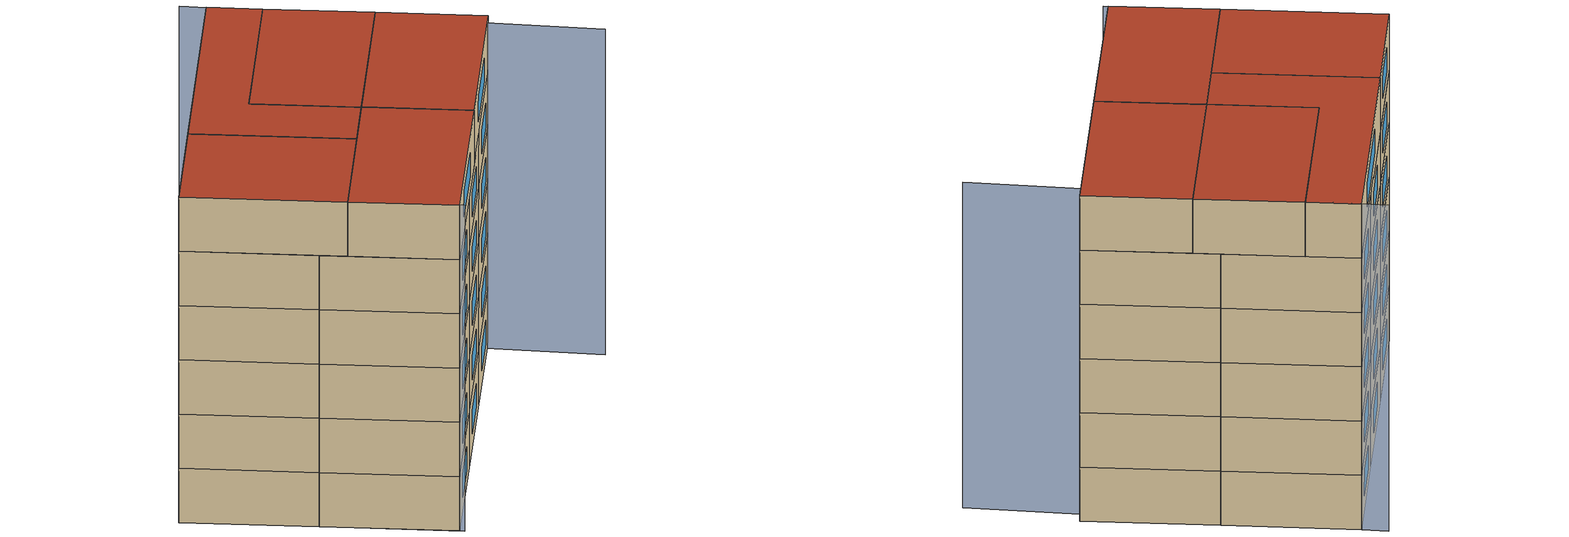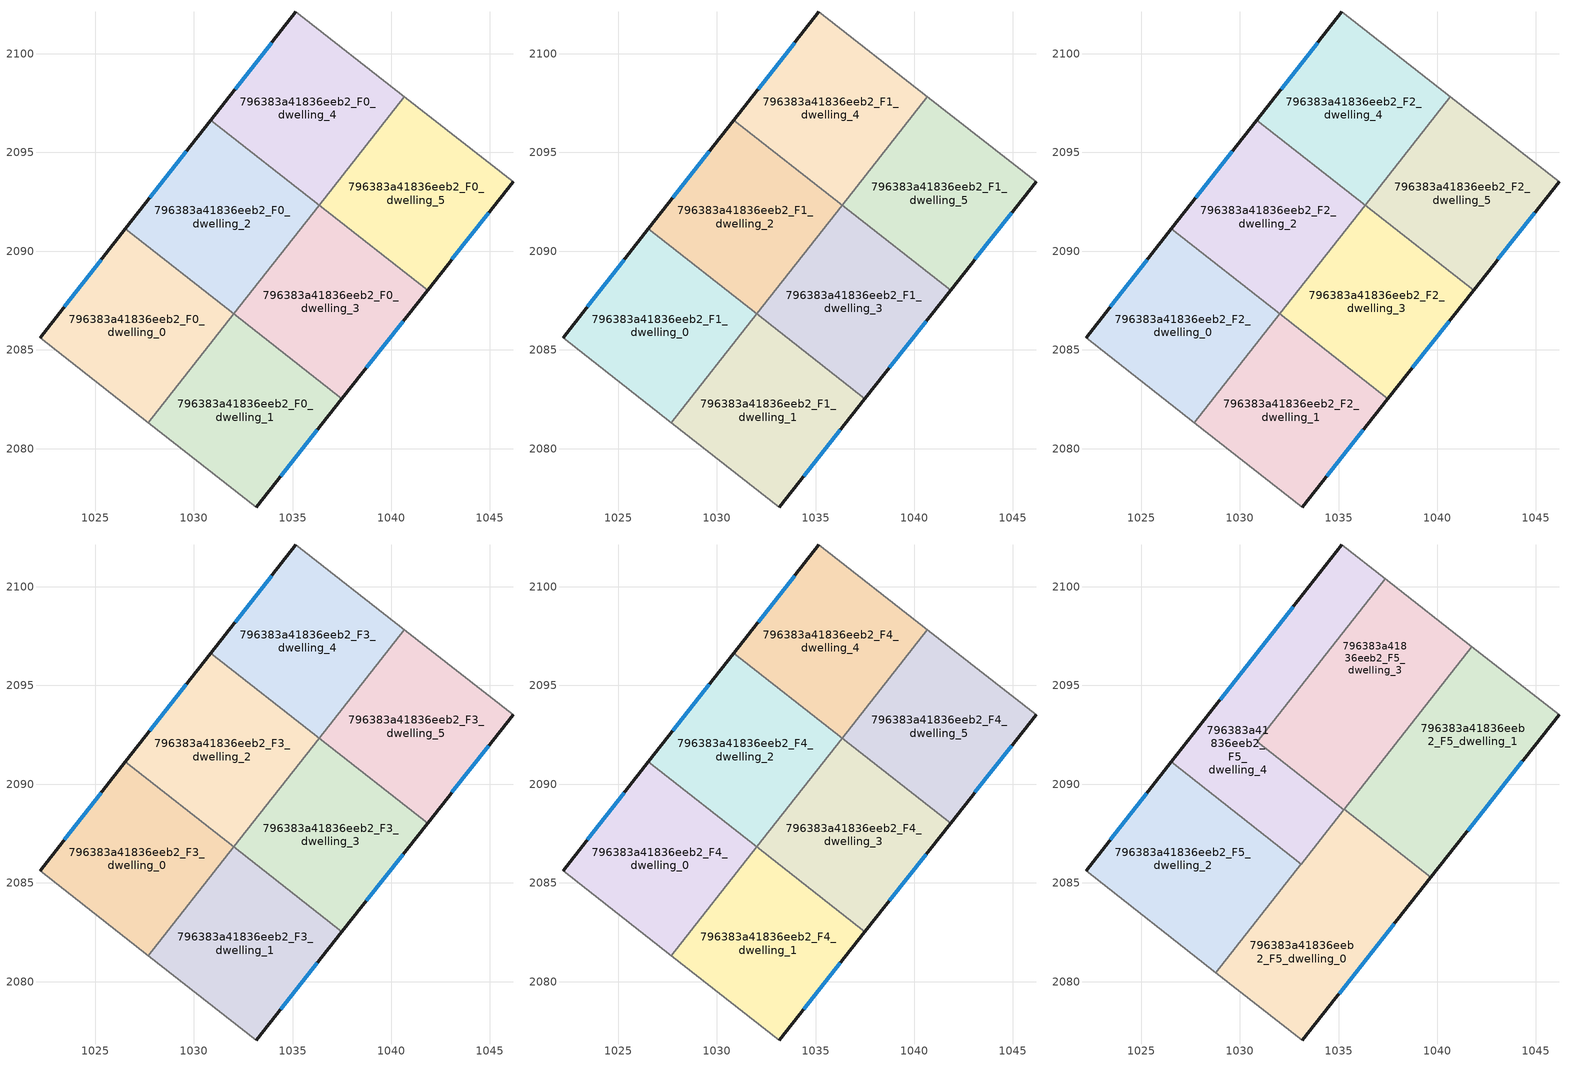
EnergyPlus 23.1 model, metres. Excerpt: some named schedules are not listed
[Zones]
796383a41836eeb2_F0_dwelling_0
 floor ground (EU_floor_Construction): 1032.02,2086.83 1027.69,2081.32 1022.21,2085.62 1026.54,2091.13 z0
 wall outside (EU_wall_Construction): 1026.54,2091.13 1022.21,2085.62 z0:3
 wall adiabatic (EU_wall_Construction): 1022.21,2085.62 1027.69,2081.32 z0:3
 wall to 796383a41836eeb2_F0_dwelling_1 (EU_wall_Construction): 1027.69,2081.32 1032.02,2086.83 z0:3
 wall to 796383a41836eeb2_F0_dwelling_2 (EU_wall_Construction): 1032.02,2086.83 1026.54,2091.13 z0:3
 window (EU_Window_Construction): 1025.3,2089.55 1023.45,2087.19 z0.86:2.14
796383a41836eeb2_F0_dwelling_1
 floor ground (EU_floor_Construction): 1037.5,2082.52 1033.16,2077.02 1027.69,2081.32 1032.02,2086.83 z0
 wall outside (EU_wall_Construction): 1033.16,2077.02 1037.5,2082.52 z0:3
 wall adiabatic (EU_wall_Construction): 1027.69,2081.32 1033.16,2077.02 z0:3
 wall to 796383a41836eeb2_F0_dwelling_3 (EU_wall_Construction): 1037.5,2082.52 1032.02,2086.82 z0:3
 window (EU_Window_Construction): 1034.4,2078.59 1036.26,2080.95 z0.86:2.14
796383a41836eeb2_F0_dwelling_2
 floor ground (EU_floor_Construction): 1036.34,2092.33 1032.02,2086.82 1026.54,2091.13 1030.86,2096.64 z0
 wall outside (EU_wall_Construction): 1030.86,2096.64 1026.54,2091.13 z0:3
 wall to 796383a41836eeb2_F0_dwelling_3 (EU_wall_Construction): 1032.02,2086.82 1036.34,2092.33 z0:3
 wall to 796383a41836eeb2_F0_dwelling_4 (EU_wall_Construction): 1036.34,2092.33 1030.86,2096.64 z0:3
 window (EU_Window_Construction): 1029.62,2095.06 1027.77,2092.7 z0.86:2.14
796383a41836eeb2_F0_dwelling_3
 floor ground (EU_floor_Construction): 1041.84,2088.02 1037.5,2082.52 1032.02,2086.82 1036.34,2092.33 z0
 wall outside (EU_wall_Construction): 1037.5,2082.52 1041.84,2088.02 z0:3
 wall to 796383a41836eeb2_F0_dwelling_5 (EU_wall_Construction): 1041.84,2088.02 1036.35,2092.32 z0:3
 window (EU_Window_Construction): 1038.74,2084.09 1040.6,2086.45 z0.86:2.14
796383a41836eeb2_F0_dwelling_4
 floor ground (EU_floor_Construction): 1040.66,2097.82 1036.35,2092.32 1030.86,2096.64 1035.17,2102.13 z0
 wall outside (EU_wall_Construction): 1035.17,2102.13 1030.86,2096.64 z0:3
 wall adiabatic (EU_wall_Construction): 1040.66,2097.82 1035.17,2102.13 z0:3
 wall to 796383a41836eeb2_F0_dwelling_5 (EU_wall_Construction): 1036.35,2092.32 1040.66,2097.82 z0:3
 window (EU_Window_Construction): 1033.94,2100.56 1032.09,2098.21 z0.86:2.14
796383a41836eeb2_F0_dwelling_5
 floor ground (EU_floor_Construction): 1046.17,2093.5 1041.84,2088.02 1036.35,2092.32 1040.66,2097.82 z0
 wall outside (EU_wall_Construction): 1041.84,2088.02 1046.17,2093.5 z0:3
 wall adiabatic (EU_wall_Construction): 1046.17,2093.5 1040.66,2097.82 z0:3
 window (EU_Window_Construction): 1043.07,2089.58 1044.93,2091.94 z0.86:2.14
796383a41836eeb2_F1_dwelling_0
 floor to 796383a41836eeb2_F0_dwelling_0 (EU_floor_Construction): 1032.02,2086.83 1027.69,2081.32 1022.21,2085.62 1026.54,2091.13 z3
 wall outside (EU_wall_Construction): 1026.54,2091.13 1022.21,2085.62 z3:6
 wall adiabatic (EU_wall_Construction): 1022.21,2085.62 1027.69,2081.32 z3:6
 wall to 796383a41836eeb2_F1_dwelling_1 (EU_wall_Construction): 1027.69,2081.32 1032.02,2086.83 z3:6
 wall to 796383a41836eeb2_F1_dwelling_2 (EU_wall_Construction): 1032.02,2086.83 1026.54,2091.13 z3:6
 window (EU_Window_Construction): 1025.3,2089.55 1023.45,2087.19 z3.86:5.14
796383a41836eeb2_F1_dwelling_1
 floor to 796383a41836eeb2_F0_dwelling_1 (EU_floor_Construction): 1037.5,2082.52 1033.16,2077.02 1027.69,2081.32 1032.02,2086.83 z3
 wall outside (EU_wall_Construction): 1033.16,2077.02 1037.5,2082.52 z3:6
 wall adiabatic (EU_wall_Construction): 1027.69,2081.32 1033.16,2077.02 z3:6
 wall to 796383a41836eeb2_F1_dwelling_3 (EU_wall_Construction): 1037.5,2082.52 1032.02,2086.82 z3:6
 window (EU_Window_Construction): 1034.4,2078.59 1036.26,2080.95 z3.86:5.14
796383a41836eeb2_F1_dwelling_2
 floor to 796383a41836eeb2_F0_dwelling_2 (EU_floor_Construction): 1036.34,2092.33 1032.02,2086.82 1026.54,2091.13 1030.86,2096.64 z3
 wall outside (EU_wall_Construction): 1030.86,2096.64 1026.54,2091.13 z3:6
 wall to 796383a41836eeb2_F1_dwelling_3 (EU_wall_Construction): 1032.02,2086.82 1036.34,2092.33 z3:6
 wall to 796383a41836eeb2_F1_dwelling_4 (EU_wall_Construction): 1036.34,2092.33 1030.86,2096.64 z3:6
 window (EU_Window_Construction): 1029.62,2095.06 1027.77,2092.7 z3.86:5.14
796383a41836eeb2_F1_dwelling_3
 floor to 796383a41836eeb2_F0_dwelling_3 (EU_floor_Construction): 1041.84,2088.02 1037.5,2082.52 1032.02,2086.82 1036.34,2092.33 z3
 wall outside (EU_wall_Construction): 1037.5,2082.52 1041.84,2088.02 z3:6
 wall to 796383a41836eeb2_F1_dwelling_5 (EU_wall_Construction): 1041.84,2088.02 1036.35,2092.32 z3:6
 window (EU_Window_Construction): 1038.74,2084.09 1040.6,2086.45 z3.86:5.14
796383a41836eeb2_F1_dwelling_4
 floor to 796383a41836eeb2_F0_dwelling_4 (EU_floor_Construction): 1040.66,2097.82 1036.35,2092.32 1030.86,2096.64 1035.17,2102.13 z3
 wall outside (EU_wall_Construction): 1035.17,2102.13 1030.86,2096.64 z3:6
 wall adiabatic (EU_wall_Construction): 1040.66,2097.82 1035.17,2102.13 z3:6
 wall to 796383a41836eeb2_F1_dwelling_5 (EU_wall_Construction): 1036.35,2092.32 1040.66,2097.82 z3:6
 window (EU_Window_Construction): 1033.94,2100.56 1032.09,2098.21 z3.86:5.14
796383a41836eeb2_F1_dwelling_5
 floor to 796383a41836eeb2_F0_dwelling_5 (EU_floor_Construction): 1046.17,2093.5 1041.84,2088.02 1036.35,2092.32 1040.66,2097.82 z3
 wall outside (EU_wall_Construction): 1041.84,2088.02 1046.17,2093.5 z3:6
 wall adiabatic (EU_wall_Construction): 1046.17,2093.5 1040.66,2097.82 z3:6
 window (EU_Window_Construction): 1043.07,2089.58 1044.93,2091.94 z3.86:5.14
796383a41836eeb2_F2_dwelling_0
 floor to 796383a41836eeb2_F1_dwelling_0 (EU_floor_Construction): 1032.02,2086.83 1027.69,2081.32 1022.21,2085.62 1026.54,2091.13 z6
 wall outside (EU_wall_Construction): 1026.54,2091.13 1022.21,2085.62 z6:9
 wall adiabatic (EU_wall_Construction): 1022.21,2085.62 1027.69,2081.32 z6:9
 wall to 796383a41836eeb2_F2_dwelling_1 (EU_wall_Construction): 1027.69,2081.32 1032.02,2086.83 z6:9
 wall to 796383a41836eeb2_F2_dwelling_2 (EU_wall_Construction): 1032.02,2086.83 1026.54,2091.13 z6:9
 window (EU_Window_Construction): 1025.3,2089.55 1023.45,2087.19 z6.86:8.14
796383a41836eeb2_F2_dwelling_1
 floor to 796383a41836eeb2_F1_dwelling_1 (EU_floor_Construction): 1037.5,2082.52 1033.16,2077.02 1027.69,2081.32 1032.02,2086.83 z6
 wall outside (EU_wall_Construction): 1033.16,2077.02 1037.5,2082.52 z6:9
 wall adiabatic (EU_wall_Construction): 1027.69,2081.32 1033.16,2077.02 z6:9
 wall to 796383a41836eeb2_F2_dwelling_3 (EU_wall_Construction): 1037.5,2082.52 1032.02,2086.82 z6:9
 window (EU_Window_Construction): 1034.4,2078.59 1036.26,2080.95 z6.86:8.14
796383a41836eeb2_F2_dwelling_2
 floor to 796383a41836eeb2_F1_dwelling_2 (EU_floor_Construction): 1036.34,2092.33 1032.02,2086.82 1026.54,2091.13 1030.86,2096.64 z6
 wall outside (EU_wall_Construction): 1030.86,2096.64 1026.54,2091.13 z6:9
 wall to 796383a41836eeb2_F2_dwelling_3 (EU_wall_Construction): 1032.02,2086.82 1036.34,2092.33 z6:9
 wall to 796383a41836eeb2_F2_dwelling_4 (EU_wall_Construction): 1036.34,2092.33 1030.86,2096.64 z6:9
 window (EU_Window_Construction): 1029.62,2095.06 1027.77,2092.7 z6.86:8.14
796383a41836eeb2_F2_dwelling_3
 floor to 796383a41836eeb2_F1_dwelling_3 (EU_floor_Construction): 1041.84,2088.02 1037.5,2082.52 1032.02,2086.82 1036.34,2092.33 z6
 wall outside (EU_wall_Construction): 1037.5,2082.52 1041.84,2088.02 z6:9
 wall to 796383a41836eeb2_F2_dwelling_5 (EU_wall_Construction): 1041.84,2088.02 1036.35,2092.32 z6:9
 window (EU_Window_Construction): 1038.74,2084.09 1040.6,2086.45 z6.86:8.14
796383a41836eeb2_F2_dwelling_4
 floor to 796383a41836eeb2_F1_dwelling_4 (EU_floor_Construction): 1040.66,2097.82 1036.35,2092.32 1030.86,2096.64 1035.17,2102.13 z6
 wall outside (EU_wall_Construction): 1035.17,2102.13 1030.86,2096.64 z6:9
 wall adiabatic (EU_wall_Construction): 1040.66,2097.82 1035.17,2102.13 z6:9
 wall to 796383a41836eeb2_F2_dwelling_5 (EU_wall_Construction): 1036.35,2092.32 1040.66,2097.82 z6:9
 window (EU_Window_Construction): 1033.94,2100.56 1032.09,2098.21 z6.86:8.14
796383a41836eeb2_F2_dwelling_5
 floor to 796383a41836eeb2_F1_dwelling_5 (EU_floor_Construction): 1046.17,2093.5 1041.84,2088.02 1036.35,2092.32 1040.66,2097.82 z6
 wall outside (EU_wall_Construction): 1041.84,2088.02 1046.17,2093.5 z6:9
 wall adiabatic (EU_wall_Construction): 1046.17,2093.5 1040.66,2097.82 z6:9
 window (EU_Window_Construction): 1043.07,2089.58 1044.93,2091.94 z6.86:8.14
796383a41836eeb2_F3_dwelling_0
 floor to 796383a41836eeb2_F2_dwelling_0 (EU_floor_Construction): 1032.02,2086.83 1027.69,2081.32 1022.21,2085.62 1026.54,2091.13 z9
 wall outside (EU_wall_Construction): 1026.54,2091.13 1022.21,2085.62 z9:12
 wall adiabatic (EU_wall_Construction): 1022.21,2085.62 1027.69,2081.32 z9:12
 wall to 796383a41836eeb2_F3_dwelling_1 (EU_wall_Construction): 1027.69,2081.32 1032.02,2086.83 z9:12
 wall to 796383a41836eeb2_F3_dwelling_2 (EU_wall_Construction): 1032.02,2086.83 1026.54,2091.13 z9:12
 window (EU_Window_Construction): 1025.3,2089.55 1023.45,2087.19 z9.86:11.14
796383a41836eeb2_F3_dwelling_1
 floor to 796383a41836eeb2_F2_dwelling_1 (EU_floor_Construction): 1037.5,2082.52 1033.16,2077.02 1027.69,2081.32 1032.02,2086.83 z9
 wall outside (EU_wall_Construction): 1033.16,2077.02 1037.5,2082.52 z9:12
 wall adiabatic (EU_wall_Construction): 1027.69,2081.32 1033.16,2077.02 z9:12
 wall to 796383a41836eeb2_F3_dwelling_3 (EU_wall_Construction): 1037.5,2082.52 1032.02,2086.82 z9:12
 window (EU_Window_Construction): 1034.4,2078.59 1036.26,2080.95 z9.86:11.14
796383a41836eeb2_F3_dwelling_2
 floor to 796383a41836eeb2_F2_dwelling_2 (EU_floor_Construction): 1036.34,2092.33 1032.02,2086.82 1026.54,2091.13 1030.86,2096.64 z9
 wall outside (EU_wall_Construction): 1030.86,2096.64 1026.54,2091.13 z9:12
 wall to 796383a41836eeb2_F3_dwelling_3 (EU_wall_Construction): 1032.02,2086.82 1036.34,2092.33 z9:12
 wall to 796383a41836eeb2_F3_dwelling_4 (EU_wall_Construction): 1036.34,2092.33 1030.86,2096.64 z9:12
 window (EU_Window_Construction): 1029.62,2095.06 1027.77,2092.7 z9.86:11.14
796383a41836eeb2_F3_dwelling_3
 floor to 796383a41836eeb2_F2_dwelling_3 (EU_floor_Construction): 1041.84,2088.02 1037.5,2082.52 1032.02,2086.82 1036.34,2092.33 z9
 wall outside (EU_wall_Construction): 1037.5,2082.52 1041.84,2088.02 z9:12
 wall to 796383a41836eeb2_F3_dwelling_5 (EU_wall_Construction): 1041.84,2088.02 1036.35,2092.32 z9:12
 window (EU_Window_Construction): 1038.74,2084.09 1040.6,2086.45 z9.86:11.14
796383a41836eeb2_F3_dwelling_4
 floor to 796383a41836eeb2_F2_dwelling_4 (EU_floor_Construction): 1040.66,2097.82 1036.35,2092.32 1030.86,2096.64 1035.17,2102.13 z9
 wall outside (EU_wall_Construction): 1035.17,2102.13 1030.86,2096.64 z9:12
 wall adiabatic (EU_wall_Construction): 1040.66,2097.82 1035.17,2102.13 z9:12
 wall to 796383a41836eeb2_F3_dwelling_5 (EU_wall_Construction): 1036.35,2092.32 1040.66,2097.82 z9:12
 window (EU_Window_Construction): 1033.94,2100.56 1032.09,2098.21 z9.86:11.14
796383a41836eeb2_F3_dwelling_5
 floor to 796383a41836eeb2_F2_dwelling_5 (EU_floor_Construction): 1046.17,2093.5 1041.84,2088.02 1036.35,2092.32 1040.66,2097.82 z9
 wall outside (EU_wall_Construction): 1041.84,2088.02 1046.17,2093.5 z9:12
 wall adiabatic (EU_wall_Construction): 1046.17,2093.5 1040.66,2097.82 z9:12
 window (EU_Window_Construction): 1043.07,2089.58 1044.93,2091.94 z9.86:11.14
796383a41836eeb2_F4_dwelling_0
 floor to 796383a41836eeb2_F3_dwelling_0 (EU_floor_Construction): 1032.02,2086.83 1027.69,2081.32 1022.21,2085.62 1026.54,2091.13 z12
 wall outside (EU_wall_Construction): 1026.54,2091.13 1022.21,2085.62 z12:15
 wall adiabatic (EU_wall_Construction): 1022.21,2085.62 1027.69,2081.32 z12:15
 wall to 796383a41836eeb2_F4_dwelling_1 (EU_wall_Construction): 1027.69,2081.32 1032.02,2086.83 z12:15
 wall to 796383a41836eeb2_F4_dwelling_2 (EU_wall_Construction): 1032.02,2086.83 1026.54,2091.13 z12:15
 window (EU_Window_Construction): 1025.3,2089.55 1023.45,2087.19 z12.86:14.14
796383a41836eeb2_F4_dwelling_1
 floor to 796383a41836eeb2_F3_dwelling_1 (EU_floor_Construction): 1037.5,2082.52 1033.16,2077.02 1027.69,2081.32 1032.02,2086.83 z12
 wall outside (EU_wall_Construction): 1033.16,2077.02 1037.5,2082.52 z12:15
 wall adiabatic (EU_wall_Construction): 1027.69,2081.32 1033.16,2077.02 z12:15
 wall to 796383a41836eeb2_F4_dwelling_3 (EU_wall_Construction): 1037.5,2082.52 1032.02,2086.82 z12:15
 window (EU_Window_Construction): 1034.4,2078.59 1036.26,2080.95 z12.86:14.14
796383a41836eeb2_F4_dwelling_2
 floor to 796383a41836eeb2_F3_dwelling_2 (EU_floor_Construction): 1036.34,2092.33 1032.02,2086.82 1026.54,2091.13 1030.86,2096.64 z12
 wall outside (EU_wall_Construction): 1030.86,2096.64 1026.54,2091.13 z12:15
 wall to 796383a41836eeb2_F4_dwelling_3 (EU_wall_Construction): 1032.02,2086.82 1036.34,2092.33 z12:15
 wall to 796383a41836eeb2_F4_dwelling_4 (EU_wall_Construction): 1036.34,2092.33 1030.86,2096.64 z12:15
 window (EU_Window_Construction): 1029.62,2095.06 1027.77,2092.7 z12.86:14.14
796383a41836eeb2_F4_dwelling_3
 floor to 796383a41836eeb2_F3_dwelling_3 (EU_floor_Construction): 1041.84,2088.02 1037.5,2082.52 1032.02,2086.82 1036.34,2092.33 z12
 wall outside (EU_wall_Construction): 1037.5,2082.52 1041.84,2088.02 z12:15
 wall to 796383a41836eeb2_F4_dwelling_5 (EU_wall_Construction): 1041.84,2088.02 1036.35,2092.32 z12:15
 window (EU_Window_Construction): 1038.74,2084.09 1040.6,2086.45 z12.86:14.14
 ceiling adiabatic (EU_roof_Construction): 1033.12,2085.96 1035.27,2088.71 1034.18,2089.57 1032.02,2086.82 z15
796383a41836eeb2_F4_dwelling_4
 floor to 796383a41836eeb2_F3_dwelling_4 (EU_floor_Construction): 1040.66,2097.82 1036.35,2092.32 1030.86,2096.64 1035.17,2102.13 z12
 wall outside (EU_wall_Construction): 1035.17,2102.13 1030.86,2096.64 z12:15
 wall adiabatic (EU_wall_Construction): 1040.66,2097.82 1035.17,2102.13 z12:15
 wall to 796383a41836eeb2_F4_dwelling_5 (EU_wall_Construction): 1036.35,2092.32 1040.66,2097.82 z12:15
 window (EU_Window_Construction): 1033.94,2100.56 1032.09,2098.21 z12.86:14.14
796383a41836eeb2_F4_dwelling_5
 floor to 796383a41836eeb2_F3_dwelling_5 (EU_floor_Construction): 1046.17,2093.5 1041.84,2088.02 1036.35,2092.32 1040.66,2097.82 z12
 wall outside (EU_wall_Construction): 1041.84,2088.02 1046.17,2093.5 z12:15
 wall adiabatic (EU_wall_Construction): 1046.17,2093.5 1040.66,2097.82 z12:15
 window (EU_Window_Construction): 1043.07,2089.58 1044.93,2091.94 z12.86:14.14
796383a41836eeb2_F5_dwelling_0
 floor to 796383a41836eeb2_F4_dwelling_1 (EU_floor_Construction): 1037.5,2082.52 1033.16,2077.02 1028.79,2080.45 1033.12,2085.96 z15
 floor to 796383a41836eeb2_F4_dwelling_3 (EU_floor_Construction): 1039.68,2085.28 1037.5,2082.52 1033.12,2085.96 1035.29,2088.73 z15
 wall outside (EU_wall_Construction): 1033.16,2077.02 1039.68,2085.28 z15:18
 wall to 796383a41836eeb2_F5_dwelling_1 (EU_wall_Construction): 1039.68,2085.28 1035.29,2088.73 z15:18
 wall adiabatic (EU_wall_Construction): 1028.79,2080.45 1033.16,2077.02 z15:18
 wall to 796383a41836eeb2_F5_dwelling_2 (EU_wall_Construction): 1033.12,2085.96 1028.79,2080.45 z15:18
 wall to 796383a41836eeb2_F5_dwelling_4 (EU_wall_Construction): 1035.28,2088.71 1033.12,2085.96 z15:18
 wall to 796383a41836eeb2_F5_dwelling_3 (EU_wall_Construction): 1035.29,2088.73 1035.28,2088.71 z15:18
 window (EU_Window_Construction): 1035.03,2079.38 1037.82,2082.92 z15.86:17.14
 roof outside (EU_roof_Construction): 1033.16,2077.02 1039.68,2085.28 1035.29,2088.73 1028.79,2080.45 z18
796383a41836eeb2_F5_dwelling_1
 floor to 796383a41836eeb2_F4_dwelling_5 (EU_floor_Construction): 1046.17,2093.5 1041.84,2088.02 1037.44,2091.47 1041.76,2096.96 z15
 floor to 796383a41836eeb2_F4_dwelling_3 (EU_floor_Construction): 1041.84,2088.02 1039.68,2085.28 1035.29,2088.73 1037.44,2091.47 z15
 wall outside (EU_wall_Construction): 1039.68,2085.28 1046.17,2093.5 z15:18
 wall adiabatic (EU_wall_Construction): 1046.17,2093.5 1041.76,2096.96 z15:18
 wall to 796383a41836eeb2_F5_dwelling_3 (EU_wall_Construction): 1041.76,2096.96 1035.29,2088.73 z15:18
 window (EU_Window_Construction): 1041.53,2087.63 1044.31,2091.15 z15.86:17.14
 roof outside (EU_roof_Construction): 1039.68,2085.28 1046.17,2093.5 1041.76,2096.96 1035.29,2088.73 z18
796383a41836eeb2_F5_dwelling_2
 floor to 796383a41836eeb2_F4_dwelling_0 (EU_floor_Construction): 1032.01,2086.82 1027.69,2081.32 1022.21,2085.62 1026.53,2091.12 z15
 floor to 796383a41836eeb2_F4_dwelling_1 (EU_floor_Construction): 1033.12,2085.96 1028.79,2080.45 1027.69,2081.32 1032.01,2086.82 z15
 wall outside (EU_wall_Construction): 1026.53,2091.12 1022.21,2085.62 z15:18
 wall to 796383a41836eeb2_F5_dwelling_4 (EU_wall_Construction): 1033.12,2085.96 1026.53,2091.12 z15:18
 wall adiabatic (EU_wall_Construction): 1022.21,2085.62 1028.79,2080.45 z15:18
 window (EU_Window_Construction): 1025.3,2089.55 1023.45,2087.19 z15.86:17.14
 roof outside (EU_roof_Construction): 1028.79,2080.45 1033.12,2085.96 1026.53,2091.12 1022.21,2085.62 z18
796383a41836eeb2_F5_dwelling_3
 floor to 796383a41836eeb2_F4_dwelling_4 (EU_floor_Construction): 1040.66,2097.82 1036.35,2092.32 1033.05,2094.91 1037.37,2100.41 z15
 floor to 796383a41836eeb2_F4_dwelling_5 (EU_floor_Construction): 1041.76,2096.96 1037.44,2091.47 1036.35,2092.32 1040.66,2097.82 z15
 floor to 796383a41836eeb2_F4_dwelling_2 (EU_floor_Construction): 1036.34,2092.33 1034.18,2089.57 1030.89,2092.15 1033.05,2094.91 z15
 floor to 796383a41836eeb2_F4_dwelling_3 (EU_floor_Construction): 1037.44,2091.47 1035.27,2088.71 1034.18,2089.57 1036.34,2092.33 z15
 wall to 796383a41836eeb2_F5_dwelling_4 (EU_wall_Construction): 1037.37,2100.41 1030.89,2092.15 1035.28,2088.71 z15:18
 wall adiabatic (EU_wall_Construction): 1041.76,2096.96 1037.37,2100.41 z15:18
 roof outside (EU_roof_Construction): 1035.28,2088.71 1041.76,2096.96 1037.37,2100.41 1030.89,2092.15 z18
796383a41836eeb2_F5_dwelling_4
 floor to 796383a41836eeb2_F4_dwelling_2 (EU_floor_Construction): 1033.05,2094.91 1030.89,2092.15 1034.18,2089.57 1032.02,2086.82 1026.54,2091.13 1030.86,2096.64 z15
 floor to 796383a41836eeb2_F4_dwelling_4 (EU_floor_Construction): 1037.37,2100.41 1033.05,2094.91 1030.86,2096.64 1035.17,2102.13 z15
 floor adiabatic (EU_floor_Construction): 1034.18,2089.57 1035.28,2088.71 1033.12,2085.96 1026.54,2091.13 1032.02,2086.82 z15
 wall outside (EU_wall_Construction): 1035.17,2102.13 1026.53,2091.12 z15:18
 wall adiabatic (EU_wall_Construction): 1037.37,2100.41 1035.17,2102.13 z15:18
 window (EU_Window_Construction): 1032.7,2098.99 1029,2094.27 z15.86:17.14
 roof outside (EU_roof_Construction): 1035.28,2088.71 1030.89,2092.15 1037.37,2100.41 1035.17,2102.13 1026.53,2091.12 1033.12,2085.96 z18
shading: 1050.09,2089.01 1034.17,2103.02 / 1022.31,2085.61 1033.36,2076.87 z0:18
[Building]
EU S2 Campaign: North Axis=0; Terrain=City; Solar Distribution=FullExterior
[Site:Location]
Helsinki-Vantaa.AP: Latitude=60.317; Longitude=24.963; Time Zone=2; Elevation=54.6
[SizingPeriod:WeatherFileDays]
AnnualSizingPeriod: Begin Month=1; Begin Day of Month=1; End Month=12; End Day of Month=31; Day of Week for Start Day=Monday; Use Weather File Daylight Saving Period=No; Use Weather File Rain and Snow Indicators=No
[MATERIAL]
EU_InternalMass_Material: Roughness=MediumRough; Thickness=0.1; Conductivity=1; Density=1800; Specific Heat=900; Thermal Absorptance=0.9; Solar Absorptance=0.7; Visible Absorptance=0.7
[MATERIAL:NOMASS] Roughness=MediumRough; Thermal Absorptance=0.9; Solar Absorptance=0.7; Visible Absorptance=0.7
Name | Thermal Resistance
EU_wall_NoMass | 1.10183
EU_roof_NoMass; EU_floor_NoMass | 1.70606
[WINDOWMATERIAL:SIMPLEGLAZINGSYSTEM]
EU_Window_SimpleGlazing: UFactor=3.11035; Solar Heat Gain Coefficient=0.8; Visible Transmittance=0.8
[CONSTRUCTION]
EU_wall_Construction: EU_wall_NoMass
EU_roof_Construction: EU_roof_NoMass
EU_floor_Construction: EU_floor_NoMass
EU_Window_Construction: EU_Window_SimpleGlazing
EU_InternalMass_Construction: EU_InternalMass_Material
[ZONE] Type=1; Multiplier=1; Ceiling Height=autocalculate; Floor Area=autocalculate; Part of Total Floor Area=Yes
Name | Volume
796383a41836eeb2_F0_dwelling_0; 796383a41836eeb2_F1_dwelling_0; 796383a41836eeb2_F2_dwelling_0; 796383a41836eeb2_F3_dwelling_0; 796383a41836eeb2_F4_dwelling_0 | 146.45
796383a41836eeb2_F5_dwelling_0 | 175.769
796383a41836eeb2_F0_dwelling_1; 796383a41836eeb2_F1_dwelling_1; 796383a41836eeb2_F2_dwelling_1; 796383a41836eeb2_F3_dwelling_1; 796383a41836eeb2_F4_dwelling_1 | 146.442
796383a41836eeb2_F5_dwelling_1 | 175.75
796383a41836eeb2_F0_dwelling_2; 796383a41836eeb2_F1_dwelling_2; 796383a41836eeb2_F2_dwelling_2; 796383a41836eeb2_F3_dwelling_2; 796383a41836eeb2_F4_dwelling_2 | 146.452
796383a41836eeb2_F5_dwelling_2 | 175.753
796383a41836eeb2_F0_dwelling_3; 796383a41836eeb2_F1_dwelling_3; 796383a41836eeb2_F2_dwelling_3; 796383a41836eeb2_F3_dwelling_3; 796383a41836eeb2_F4_dwelling_3; 796383a41836eeb2_F0_dwelling_5; 796383a41836eeb2_F1_dwelling_5; 796383a41836eeb2_F2_dwelling_5; 796383a41836eeb2_F3_dwelling_5; 796383a41836eeb2_F4_dwelling_5 | 146.458
796383a41836eeb2_F5_dwelling_3 | 175.735
796383a41836eeb2_F0_dwelling_4; 796383a41836eeb2_F1_dwelling_4; 796383a41836eeb2_F2_dwelling_4; 796383a41836eeb2_F3_dwelling_4; 796383a41836eeb2_F4_dwelling_4 | 146.451
796383a41836eeb2_F5_dwelling_4 | 175.747
[INTERNALMASS] Construction=EU_InternalMass_Construction
Name | Zone or ZoneList | Surface Area
796383a41836eeb2_F0_dwelling_0_EU_InternalMass | 796383a41836eeb2_F0_dwelling_0 | 48.8162
796383a41836eeb2_F0_dwelling_1_EU_InternalMass | 796383a41836eeb2_F0_dwelling_1 | 48.8146
796383a41836eeb2_F0_dwelling_2_EU_InternalMass | 796383a41836eeb2_F0_dwelling_2 | 48.8184
796383a41836eeb2_F0_dwelling_3_EU_InternalMass | 796383a41836eeb2_F0_dwelling_3 | 48.8211
796383a41836eeb2_F0_dwelling_4_EU_InternalMass | 796383a41836eeb2_F0_dwelling_4 | 48.8177
796383a41836eeb2_F0_dwelling_5_EU_InternalMass | 796383a41836eeb2_F0_dwelling_5 | 48.8202
796383a41836eeb2_F1_dwelling_0_EU_InternalMass | 796383a41836eeb2_F1_dwelling_0 | 48.8162
796383a41836eeb2_F1_dwelling_1_EU_InternalMass | 796383a41836eeb2_F1_dwelling_1 | 48.8146
796383a41836eeb2_F1_dwelling_2_EU_InternalMass | 796383a41836eeb2_F1_dwelling_2 | 48.8184
796383a41836eeb2_F1_dwelling_3_EU_InternalMass | 796383a41836eeb2_F1_dwelling_3 | 48.8211
796383a41836eeb2_F1_dwelling_4_EU_InternalMass | 796383a41836eeb2_F1_dwelling_4 | 48.8177
796383a41836eeb2_F1_dwelling_5_EU_InternalMass | 796383a41836eeb2_F1_dwelling_5 | 48.8202
796383a41836eeb2_F2_dwelling_0_EU_InternalMass | 796383a41836eeb2_F2_dwelling_0 | 48.8162
796383a41836eeb2_F2_dwelling_1_EU_InternalMass | 796383a41836eeb2_F2_dwelling_1 | 48.8146
796383a41836eeb2_F2_dwelling_2_EU_InternalMass | 796383a41836eeb2_F2_dwelling_2 | 48.8184
796383a41836eeb2_F2_dwelling_3_EU_InternalMass | 796383a41836eeb2_F2_dwelling_3 | 48.8211
796383a41836eeb2_F2_dwelling_4_EU_InternalMass | 796383a41836eeb2_F2_dwelling_4 | 48.8177
796383a41836eeb2_F2_dwelling_5_EU_InternalMass | 796383a41836eeb2_F2_dwelling_5 | 48.8202
796383a41836eeb2_F3_dwelling_0_EU_InternalMass | 796383a41836eeb2_F3_dwelling_0 | 48.8162
796383a41836eeb2_F3_dwelling_1_EU_InternalMass | 796383a41836eeb2_F3_dwelling_1 | 48.8146
796383a41836eeb2_F3_dwelling_2_EU_InternalMass | 796383a41836eeb2_F3_dwelling_2 | 48.8184
796383a41836eeb2_F3_dwelling_3_EU_InternalMass | 796383a41836eeb2_F3_dwelling_3 | 48.8211
796383a41836eeb2_F3_dwelling_4_EU_InternalMass | 796383a41836eeb2_F3_dwelling_4 | 48.8177
796383a41836eeb2_F3_dwelling_5_EU_InternalMass | 796383a41836eeb2_F3_dwelling_5 | 48.8202
796383a41836eeb2_F4_dwelling_0_EU_InternalMass | 796383a41836eeb2_F4_dwelling_0 | 48.8162
796383a41836eeb2_F4_dwelling_1_EU_InternalMass | 796383a41836eeb2_F4_dwelling_1 | 48.8146
796383a41836eeb2_F4_dwelling_2_EU_InternalMass | 796383a41836eeb2_F4_dwelling_2 | 48.8184
796383a41836eeb2_F4_dwelling_3_EU_InternalMass | 796383a41836eeb2_F4_dwelling_3 | 48.8211
796383a41836eeb2_F4_dwelling_4_EU_InternalMass | 796383a41836eeb2_F4_dwelling_4 | 48.8177
796383a41836eeb2_F4_dwelling_5_EU_InternalMass | 796383a41836eeb2_F4_dwelling_5 | 48.8202
796383a41836eeb2_F5_dwelling_0_EU_InternalMass | 796383a41836eeb2_F5_dwelling_0 | 58.5896
796383a41836eeb2_F5_dwelling_1_EU_InternalMass | 796383a41836eeb2_F5_dwelling_1 | 58.5839
796383a41836eeb2_F5_dwelling_2_EU_InternalMass | 796383a41836eeb2_F5_dwelling_2 | 58.5839
796383a41836eeb2_F5_dwelling_3_EU_InternalMass | 796383a41836eeb2_F5_dwelling_3 | 58.5794
796383a41836eeb2_F5_dwelling_4_EU_InternalMass | 796383a41836eeb2_F5_dwelling_4 | 58.5821
[OTHEREQUIPMENT] Fuel Type=Electricity; Design Level Calculation Method=Watts/Area; Power per Zone Floor Area=1; Fraction Latent=0; Fraction Radiant=0; Fraction Lost=0; Carbon Dioxide Generation Rate=0; EndUse Subcategory=EU_Step8_InternalGains
Name | Zone or ZoneList or Space or SpaceList | Schedule
EU_Step8_InternalGain_796383a41836eeb2_F0_dwelling_0_f000 | 796383a41836eeb2_F0_dwelling_0 | EU_Step8_GainSchedule_796383a41836eeb2_F0_dwelling_0_f000
EU_Step8_InternalGain_796383a41836eeb2_F0_dwelling_1_f000 | 796383a41836eeb2_F0_dwelling_1 | EU_Step8_GainSchedule_796383a41836eeb2_F0_dwelling_1_f000
EU_Step8_InternalGain_796383a41836eeb2_F0_dwelling_2_f000 | 796383a41836eeb2_F0_dwelling_2 | EU_Step8_GainSchedule_796383a41836eeb2_F0_dwelling_2_f000
EU_Step8_InternalGain_796383a41836eeb2_F0_dwelling_3_f000 | 796383a41836eeb2_F0_dwelling_3 | EU_Step8_GainSchedule_796383a41836eeb2_F0_dwelling_3_f000
EU_Step8_InternalGain_796383a41836eeb2_F0_dwelling_4_f000 | 796383a41836eeb2_F0_dwelling_4 | EU_Step8_GainSchedule_796383a41836eeb2_F0_dwelling_4_f000
EU_Step8_InternalGain_796383a41836eeb2_F0_dwelling_5_f000 | 796383a41836eeb2_F0_dwelling_5 | EU_Step8_GainSchedule_796383a41836eeb2_F0_dwelling_5_f000
EU_Step8_InternalGain_796383a41836eeb2_F1_dwelling_0_f000 | 796383a41836eeb2_F1_dwelling_0 | EU_Step8_GainSchedule_796383a41836eeb2_F1_dwelling_0_f000
EU_Step8_InternalGain_796383a41836eeb2_F1_dwelling_1_f000 | 796383a41836eeb2_F1_dwelling_1 | EU_Step8_GainSchedule_796383a41836eeb2_F1_dwelling_1_f000
EU_Step8_InternalGain_796383a41836eeb2_F1_dwelling_2_f000 | 796383a41836eeb2_F1_dwelling_2 | EU_Step8_GainSchedule_796383a41836eeb2_F1_dwelling_2_f000
EU_Step8_InternalGain_796383a41836eeb2_F1_dwelling_3_f000 | 796383a41836eeb2_F1_dwelling_3 | EU_Step8_GainSchedule_796383a41836eeb2_F1_dwelling_3_f000
EU_Step8_InternalGain_796383a41836eeb2_F1_dwelling_4_f000 | 796383a41836eeb2_F1_dwelling_4 | EU_Step8_GainSchedule_796383a41836eeb2_F1_dwelling_4_f000
EU_Step8_InternalGain_796383a41836eeb2_F1_dwelling_5_f000 | 796383a41836eeb2_F1_dwelling_5 | EU_Step8_GainSchedule_796383a41836eeb2_F1_dwelling_5_f000
EU_Step8_InternalGain_796383a41836eeb2_F2_dwelling_0_f000 | 796383a41836eeb2_F2_dwelling_0 | EU_Step8_GainSchedule_796383a41836eeb2_F2_dwelling_0_f000
EU_Step8_InternalGain_796383a41836eeb2_F2_dwelling_1_f000 | 796383a41836eeb2_F2_dwelling_1 | EU_Step8_GainSchedule_796383a41836eeb2_F2_dwelling_1_f000
EU_Step8_InternalGain_796383a41836eeb2_F2_dwelling_2_f000 | 796383a41836eeb2_F2_dwelling_2 | EU_Step8_GainSchedule_796383a41836eeb2_F2_dwelling_2_f000
EU_Step8_InternalGain_796383a41836eeb2_F2_dwelling_3_f000 | 796383a41836eeb2_F2_dwelling_3 | EU_Step8_GainSchedule_796383a41836eeb2_F2_dwelling_3_f000
EU_Step8_InternalGain_796383a41836eeb2_F2_dwelling_4_f000 | 796383a41836eeb2_F2_dwelling_4 | EU_Step8_GainSchedule_796383a41836eeb2_F2_dwelling_4_f000
EU_Step8_InternalGain_796383a41836eeb2_F2_dwelling_5_f000 | 796383a41836eeb2_F2_dwelling_5 | EU_Step8_GainSchedule_796383a41836eeb2_F2_dwelling_5_f000
EU_Step8_InternalGain_796383a41836eeb2_F3_dwelling_0_f000 | 796383a41836eeb2_F3_dwelling_0 | EU_Step8_GainSchedule_796383a41836eeb2_F3_dwelling_0_f000
EU_Step8_InternalGain_796383a41836eeb2_F3_dwelling_1_f000 | 796383a41836eeb2_F3_dwelling_1 | EU_Step8_GainSchedule_796383a41836eeb2_F3_dwelling_1_f000
EU_Step8_InternalGain_796383a41836eeb2_F3_dwelling_2_f000 | 796383a41836eeb2_F3_dwelling_2 | EU_Step8_GainSchedule_796383a41836eeb2_F3_dwelling_2_f000
EU_Step8_InternalGain_796383a41836eeb2_F3_dwelling_3_f000 | 796383a41836eeb2_F3_dwelling_3 | EU_Step8_GainSchedule_796383a41836eeb2_F3_dwelling_3_f000
EU_Step8_InternalGain_796383a41836eeb2_F3_dwelling_4_f000 | 796383a41836eeb2_F3_dwelling_4 | EU_Step8_GainSchedule_796383a41836eeb2_F3_dwelling_4_f000
EU_Step8_InternalGain_796383a41836eeb2_F3_dwelling_5_f000 | 796383a41836eeb2_F3_dwelling_5 | EU_Step8_GainSchedule_796383a41836eeb2_F3_dwelling_5_f000
EU_Step8_InternalGain_796383a41836eeb2_F4_dwelling_0_f000 | 796383a41836eeb2_F4_dwelling_0 | EU_Step8_GainSchedule_796383a41836eeb2_F4_dwelling_0_f000
EU_Step8_InternalGain_796383a41836eeb2_F4_dwelling_1_f000 | 796383a41836eeb2_F4_dwelling_1 | EU_Step8_GainSchedule_796383a41836eeb2_F4_dwelling_1_f000
EU_Step8_InternalGain_796383a41836eeb2_F4_dwelling_2_f000 | 796383a41836eeb2_F4_dwelling_2 | EU_Step8_GainSchedule_796383a41836eeb2_F4_dwelling_2_f000
EU_Step8_InternalGain_796383a41836eeb2_F4_dwelling_3_f000 | 796383a41836eeb2_F4_dwelling_3 | EU_Step8_GainSchedule_796383a41836eeb2_F4_dwelling_3_f000
EU_Step8_InternalGain_796383a41836eeb2_F4_dwelling_4_f000 | 796383a41836eeb2_F4_dwelling_4 | EU_Step8_GainSchedule_796383a41836eeb2_F4_dwelling_4_f000
EU_Step8_InternalGain_796383a41836eeb2_F4_dwelling_5_f000 | 796383a41836eeb2_F4_dwelling_5 | EU_Step8_GainSchedule_796383a41836eeb2_F4_dwelling_5_f000
EU_Step8_InternalGain_796383a41836eeb2_F5_dwelling_0_f000 | 796383a41836eeb2_F5_dwelling_0 | EU_Step8_GainSchedule_796383a41836eeb2_F5_dwelling_0_f000
EU_Step8_InternalGain_796383a41836eeb2_F5_dwelling_1_f000 | 796383a41836eeb2_F5_dwelling_1 | EU_Step8_GainSchedule_796383a41836eeb2_F5_dwelling_1_f000
EU_Step8_InternalGain_796383a41836eeb2_F5_dwelling_2_f000 | 796383a41836eeb2_F5_dwelling_2 | EU_Step8_GainSchedule_796383a41836eeb2_F5_dwelling_2_f000
EU_Step8_InternalGain_796383a41836eeb2_F5_dwelling_3_f000 | 796383a41836eeb2_F5_dwelling_3 | EU_Step8_GainSchedule_796383a41836eeb2_F5_dwelling_3_f000
EU_Step8_InternalGain_796383a41836eeb2_F5_dwelling_4_f000 | 796383a41836eeb2_F5_dwelling_4 | EU_Step8_GainSchedule_796383a41836eeb2_F5_dwelling_4_f000
[ZONEVENTILATION:DESIGNFLOWRATE] Schedule=EU_AlwaysOn; Design Flow Rate Calculation Method=AirChanges/Hour; Air Changes per Hour=0.756316; Ventilation Type=Natural; Fan Pressure Rise=0; Fan Total Efficiency=1; Constant Term Coefficient=1; Temperature Term Coefficient=0; Velocity Term Coefficient=0; Velocity Squared Term Coefficient=0; Minimum Indoor Temperature=-100; Maximum Indoor Temperature=100; Delta Temperature=-100; Minimum Outdoor Temperature=-100; Maximum Outdoor Temperature=100; Maximum Wind Speed=40
Name | Zone or ZoneList or Space or SpaceList
EU_ConstantAir_796383a41836eeb2_F0_dwelling_0 | 796383a41836eeb2_F0_dwelling_0
EU_ConstantAir_796383a41836eeb2_F0_dwelling_1 | 796383a41836eeb2_F0_dwelling_1
EU_ConstantAir_796383a41836eeb2_F0_dwelling_2 | 796383a41836eeb2_F0_dwelling_2
EU_ConstantAir_796383a41836eeb2_F0_dwelling_3 | 796383a41836eeb2_F0_dwelling_3
EU_ConstantAir_796383a41836eeb2_F0_dwelling_4 | 796383a41836eeb2_F0_dwelling_4
EU_ConstantAir_796383a41836eeb2_F0_dwelling_5 | 796383a41836eeb2_F0_dwelling_5
EU_ConstantAir_796383a41836eeb2_F1_dwelling_0 | 796383a41836eeb2_F1_dwelling_0
EU_ConstantAir_796383a41836eeb2_F1_dwelling_1 | 796383a41836eeb2_F1_dwelling_1
EU_ConstantAir_796383a41836eeb2_F1_dwelling_2 | 796383a41836eeb2_F1_dwelling_2
EU_ConstantAir_796383a41836eeb2_F1_dwelling_3 | 796383a41836eeb2_F1_dwelling_3
EU_ConstantAir_796383a41836eeb2_F1_dwelling_4 | 796383a41836eeb2_F1_dwelling_4
EU_ConstantAir_796383a41836eeb2_F1_dwelling_5 | 796383a41836eeb2_F1_dwelling_5
EU_ConstantAir_796383a41836eeb2_F2_dwelling_0 | 796383a41836eeb2_F2_dwelling_0
EU_ConstantAir_796383a41836eeb2_F2_dwelling_1 | 796383a41836eeb2_F2_dwelling_1
EU_ConstantAir_796383a41836eeb2_F2_dwelling_2 | 796383a41836eeb2_F2_dwelling_2
EU_ConstantAir_796383a41836eeb2_F2_dwelling_3 | 796383a41836eeb2_F2_dwelling_3
EU_ConstantAir_796383a41836eeb2_F2_dwelling_4 | 796383a41836eeb2_F2_dwelling_4
EU_ConstantAir_796383a41836eeb2_F2_dwelling_5 | 796383a41836eeb2_F2_dwelling_5
EU_ConstantAir_796383a41836eeb2_F3_dwelling_0 | 796383a41836eeb2_F3_dwelling_0
EU_ConstantAir_796383a41836eeb2_F3_dwelling_1 | 796383a41836eeb2_F3_dwelling_1
EU_ConstantAir_796383a41836eeb2_F3_dwelling_2 | 796383a41836eeb2_F3_dwelling_2
EU_ConstantAir_796383a41836eeb2_F3_dwelling_3 | 796383a41836eeb2_F3_dwelling_3
EU_ConstantAir_796383a41836eeb2_F3_dwelling_4 | 796383a41836eeb2_F3_dwelling_4
EU_ConstantAir_796383a41836eeb2_F3_dwelling_5 | 796383a41836eeb2_F3_dwelling_5
EU_ConstantAir_796383a41836eeb2_F4_dwelling_0 | 796383a41836eeb2_F4_dwelling_0
EU_ConstantAir_796383a41836eeb2_F4_dwelling_1 | 796383a41836eeb2_F4_dwelling_1
EU_ConstantAir_796383a41836eeb2_F4_dwelling_2 | 796383a41836eeb2_F4_dwelling_2
EU_ConstantAir_796383a41836eeb2_F4_dwelling_3 | 796383a41836eeb2_F4_dwelling_3
EU_ConstantAir_796383a41836eeb2_F4_dwelling_4 | 796383a41836eeb2_F4_dwelling_4
EU_ConstantAir_796383a41836eeb2_F4_dwelling_5 | 796383a41836eeb2_F4_dwelling_5
EU_ConstantAir_796383a41836eeb2_F5_dwelling_0 | 796383a41836eeb2_F5_dwelling_0
EU_ConstantAir_796383a41836eeb2_F5_dwelling_1 | 796383a41836eeb2_F5_dwelling_1
EU_ConstantAir_796383a41836eeb2_F5_dwelling_2 | 796383a41836eeb2_F5_dwelling_2
EU_ConstantAir_796383a41836eeb2_F5_dwelling_3 | 796383a41836eeb2_F5_dwelling_3
EU_ConstantAir_796383a41836eeb2_F5_dwelling_4 | 796383a41836eeb2_F5_dwelling_4
[HVACTEMPLATE:THERMOSTAT] Constant Heating Setpoint=20; Constant Cooling Setpoint=50
EU_HeatOnly_796383a41836eeb2_F0_dwelling_0; EU_HeatOnly_796383a41836eeb2_F0_dwelling_1; EU_HeatOnly_796383a41836eeb2_F0_dwelling_2; EU_HeatOnly_796383a41836eeb2_F0_dwelling_3; EU_HeatOnly_796383a41836eeb2_F0_dwelling_4; EU_HeatOnly_796383a41836eeb2_F0_dwelling_5; EU_HeatOnly_796383a41836eeb2_F1_dwelling_0; EU_HeatOnly_796383a41836eeb2_F1_dwelling_1; EU_HeatOnly_796383a41836eeb2_F1_dwelling_2; EU_HeatOnly_796383a41836eeb2_F1_dwelling_3; EU_HeatOnly_796383a41836eeb2_F1_dwelling_4; EU_HeatOnly_796383a41836eeb2_F1_dwelling_5; EU_HeatOnly_796383a41836eeb2_F2_dwelling_0; EU_HeatOnly_796383a41836eeb2_F2_dwelling_1; EU_HeatOnly_796383a41836eeb2_F2_dwelling_2; EU_HeatOnly_796383a41836eeb2_F2_dwelling_3; EU_HeatOnly_796383a41836eeb2_F2_dwelling_4; EU_HeatOnly_796383a41836eeb2_F2_dwelling_5; EU_HeatOnly_796383a41836eeb2_F3_dwelling_0; EU_HeatOnly_796383a41836eeb2_F3_dwelling_1; EU_HeatOnly_796383a41836eeb2_F3_dwelling_2; EU_HeatOnly_796383a41836eeb2_F3_dwelling_3; EU_HeatOnly_796383a41836eeb2_F3_dwelling_4; EU_HeatOnly_796383a41836eeb2_F3_dwelling_5; EU_HeatOnly_796383a41836eeb2_F4_dwelling_0; EU_HeatOnly_796383a41836eeb2_F4_dwelling_1; EU_HeatOnly_796383a41836eeb2_F4_dwelling_2; EU_HeatOnly_796383a41836eeb2_F4_dwelling_3; EU_HeatOnly_796383a41836eeb2_F4_dwelling_4; EU_HeatOnly_796383a41836eeb2_F4_dwelling_5; EU_HeatOnly_796383a41836eeb2_F5_dwelling_0; EU_HeatOnly_796383a41836eeb2_F5_dwelling_1; EU_HeatOnly_796383a41836eeb2_F5_dwelling_2; EU_HeatOnly_796383a41836eeb2_F5_dwelling_3; EU_HeatOnly_796383a41836eeb2_F5_dwelling_4
[HVACTEMPLATE:ZONE:IDEALLOADSAIRSYSTEM] System Availability Schedule=EU_AlwaysOn; Maximum Heating Supply Air Temperature=50; Minimum Cooling Supply Air Temperature=13; Maximum Heating Supply Air Humidity Ratio=0.0156; Minimum Cooling Supply Air Humidity Ratio=0.0077; Heating Limit=NoLimit; Cooling Limit=NoLimit; Heating Availability Schedule=EU_AlwaysOn; Cooling Availability Schedule=EU_CoolingOff; Dehumidification Control Type=ConstantSensibleHeatRatio; Cooling Sensible Heat Ratio=0.7; Dehumidification Setpoint=60; Humidification Control Type=None; Humidification Setpoint=30; Outdoor Air Method=None; Outdoor Air Flow Rate per Person=0.00944; Outdoor Air Flow Rate per Zone Floor Area=0; Outdoor Air Flow Rate per Zone=0; Demand Controlled Ventilation Type=None; Outdoor Air Economizer Type=NoEconomizer; Heat Recovery Type=None; Sensible Heat Recovery Effectiveness=0.7; Latent Heat Recovery Effectiveness=0.65
Name | Template Thermostat
796383a41836eeb2_F0_dwelling_0 | EU_HeatOnly_796383a41836eeb2_F0_dwelling_0
796383a41836eeb2_F0_dwelling_1 | EU_HeatOnly_796383a41836eeb2_F0_dwelling_1
796383a41836eeb2_F0_dwelling_2 | EU_HeatOnly_796383a41836eeb2_F0_dwelling_2
796383a41836eeb2_F0_dwelling_3 | EU_HeatOnly_796383a41836eeb2_F0_dwelling_3
796383a41836eeb2_F0_dwelling_4 | EU_HeatOnly_796383a41836eeb2_F0_dwelling_4
796383a41836eeb2_F0_dwelling_5 | EU_HeatOnly_796383a41836eeb2_F0_dwelling_5
796383a41836eeb2_F1_dwelling_0 | EU_HeatOnly_796383a41836eeb2_F1_dwelling_0
796383a41836eeb2_F1_dwelling_1 | EU_HeatOnly_796383a41836eeb2_F1_dwelling_1
796383a41836eeb2_F1_dwelling_2 | EU_HeatOnly_796383a41836eeb2_F1_dwelling_2
796383a41836eeb2_F1_dwelling_3 | EU_HeatOnly_796383a41836eeb2_F1_dwelling_3
796383a41836eeb2_F1_dwelling_4 | EU_HeatOnly_796383a41836eeb2_F1_dwelling_4
796383a41836eeb2_F1_dwelling_5 | EU_HeatOnly_796383a41836eeb2_F1_dwelling_5
796383a41836eeb2_F2_dwelling_0 | EU_HeatOnly_796383a41836eeb2_F2_dwelling_0
796383a41836eeb2_F2_dwelling_1 | EU_HeatOnly_796383a41836eeb2_F2_dwelling_1
796383a41836eeb2_F2_dwelling_2 | EU_HeatOnly_796383a41836eeb2_F2_dwelling_2
796383a41836eeb2_F2_dwelling_3 | EU_HeatOnly_796383a41836eeb2_F2_dwelling_3
796383a41836eeb2_F2_dwelling_4 | EU_HeatOnly_796383a41836eeb2_F2_dwelling_4
796383a41836eeb2_F2_dwelling_5 | EU_HeatOnly_796383a41836eeb2_F2_dwelling_5
796383a41836eeb2_F3_dwelling_0 | EU_HeatOnly_796383a41836eeb2_F3_dwelling_0
796383a41836eeb2_F3_dwelling_1 | EU_HeatOnly_796383a41836eeb2_F3_dwelling_1
796383a41836eeb2_F3_dwelling_2 | EU_HeatOnly_796383a41836eeb2_F3_dwelling_2
796383a41836eeb2_F3_dwelling_3 | EU_HeatOnly_796383a41836eeb2_F3_dwelling_3
796383a41836eeb2_F3_dwelling_4 | EU_HeatOnly_796383a41836eeb2_F3_dwelling_4
796383a41836eeb2_F3_dwelling_5 | EU_HeatOnly_796383a41836eeb2_F3_dwelling_5
796383a41836eeb2_F4_dwelling_0 | EU_HeatOnly_796383a41836eeb2_F4_dwelling_0
796383a41836eeb2_F4_dwelling_1 | EU_HeatOnly_796383a41836eeb2_F4_dwelling_1
796383a41836eeb2_F4_dwelling_2 | EU_HeatOnly_796383a41836eeb2_F4_dwelling_2
796383a41836eeb2_F4_dwelling_3 | EU_HeatOnly_796383a41836eeb2_F4_dwelling_3
796383a41836eeb2_F4_dwelling_4 | EU_HeatOnly_796383a41836eeb2_F4_dwelling_4
796383a41836eeb2_F4_dwelling_5 | EU_HeatOnly_796383a41836eeb2_F4_dwelling_5
796383a41836eeb2_F5_dwelling_0 | EU_HeatOnly_796383a41836eeb2_F5_dwelling_0
796383a41836eeb2_F5_dwelling_1 | EU_HeatOnly_796383a41836eeb2_F5_dwelling_1
796383a41836eeb2_F5_dwelling_2 | EU_HeatOnly_796383a41836eeb2_F5_dwelling_2
796383a41836eeb2_F5_dwelling_3 | EU_HeatOnly_796383a41836eeb2_F5_dwelling_3
796383a41836eeb2_F5_dwelling_4 | EU_HeatOnly_796383a41836eeb2_F5_dwelling_4
[SIZING:ZONE] Zone Cooling Design Supply Air Temperature Input Method=SupplyAirTemperature; Zone Cooling Design Supply Air Temperature=13; Zone Heating Design Supply Air Temperature Input Method=SupplyAirTemperature; Zone Heating Design Supply Air Temperature=50; Zone Cooling Design Supply Air Humidity Ratio=0.008; Zone Heating Design Supply Air Humidity Ratio=0.008; Cooling Design Air Flow Method=DesignDay; Cooling Design Air Flow Rate=0; Cooling Minimum Air Flow per Zone Floor Area=0.000762; Cooling Minimum Air Flow=0; Cooling Minimum Air Flow Fraction=0.2; Heating Design Air Flow Method=DesignDay; Heating Design Air Flow Rate=0; Heating Maximum Air Flow per Zone Floor Area=0.002032; Heating Maximum Air Flow=0.141576; Heating Maximum Air Flow Fraction=0.3; Account for Dedicated Outdoor Air System=No; Dedicated Outdoor Air System Control Strategy=NeutralSupplyAir; Dedicated Outdoor Air Low Setpoint Temperature for Design=autosize; Dedicated Outdoor Air High Setpoint Temperature for Design=autosize; Zone Load Sizing Method=Sensible Load Only No Latent Load; Zone Latent Cooling Design Supply Air Humidity Ratio Input Method=HumidityRatioDifference; Zone Cooling Design Supply Air Humidity Ratio Difference=0.005; Zone Latent Heating Design Supply Air Humidity Ratio Input Method=HumidityRatioDifference; Zone Humidification Design Supply Air Humidity Ratio Difference=0.005
796383a41836eeb2_F0_dwelling_0; 796383a41836eeb2_F0_dwelling_1; 796383a41836eeb2_F0_dwelling_2; 796383a41836eeb2_F0_dwelling_3; 796383a41836eeb2_F0_dwelling_4; 796383a41836eeb2_F0_dwelling_5; 796383a41836eeb2_F1_dwelling_0; 796383a41836eeb2_F1_dwelling_1; 796383a41836eeb2_F1_dwelling_2; 796383a41836eeb2_F1_dwelling_3; 796383a41836eeb2_F1_dwelling_4; 796383a41836eeb2_F1_dwelling_5; 796383a41836eeb2_F2_dwelling_0; 796383a41836eeb2_F2_dwelling_1; 796383a41836eeb2_F2_dwelling_2; 796383a41836eeb2_F2_dwelling_3; 796383a41836eeb2_F2_dwelling_4; 796383a41836eeb2_F2_dwelling_5; 796383a41836eeb2_F3_dwelling_0; 796383a41836eeb2_F3_dwelling_1; 796383a41836eeb2_F3_dwelling_2; 796383a41836eeb2_F3_dwelling_3; 796383a41836eeb2_F3_dwelling_4; 796383a41836eeb2_F3_dwelling_5; 796383a41836eeb2_F4_dwelling_0; 796383a41836eeb2_F4_dwelling_1; 796383a41836eeb2_F4_dwelling_2; 796383a41836eeb2_F4_dwelling_3; 796383a41836eeb2_F4_dwelling_4; 796383a41836eeb2_F4_dwelling_5; 796383a41836eeb2_F5_dwelling_0; 796383a41836eeb2_F5_dwelling_1; 796383a41836eeb2_F5_dwelling_2; 796383a41836eeb2_F5_dwelling_3; 796383a41836eeb2_F5_dwelling_4
[SCHEDULE:FILE] Column Number=1; Rows to Skip at Top=0; Number of Hours of Data=8760; Column Separator=Comma; Interpolate to Timestep=No; Minutes per Item=60; Adjust Schedule for Daylight Savings=Yes
Name | File
EU_Step8_GainSchedule_796383a41836eeb2_F0_dwelling_0_f000 | ../../schedules/796383a41836eeb2/796383a41836eeb2_F0_dwelling_0_f000_gain.csv
EU_Step8_GainSchedule_796383a41836eeb2_F0_dwelling_1_f000 | ../../schedules/796383a41836eeb2/796383a41836eeb2_F0_dwelling_1_f000_gain.csv
EU_Step8_GainSchedule_796383a41836eeb2_F0_dwelling_2_f000 | ../../schedules/796383a41836eeb2/796383a41836eeb2_F0_dwelling_2_f000_gain.csv
EU_Step8_GainSchedule_796383a41836eeb2_F0_dwelling_3_f000 | ../../schedules/796383a41836eeb2/796383a41836eeb2_F0_dwelling_3_f000_gain.csv
EU_Step8_GainSchedule_796383a41836eeb2_F0_dwelling_4_f000 | ../../schedules/796383a41836eeb2/796383a41836eeb2_F0_dwelling_4_f000_gain.csv
EU_Step8_GainSchedule_796383a41836eeb2_F0_dwelling_5_f000 | ../../schedules/796383a41836eeb2/796383a41836eeb2_F0_dwelling_5_f000_gain.csv
EU_Step8_GainSchedule_796383a41836eeb2_F1_dwelling_0_f000 | ../../schedules/796383a41836eeb2/796383a41836eeb2_F1_dwelling_0_f000_gain.csv
EU_Step8_GainSchedule_796383a41836eeb2_F1_dwelling_1_f000 | ../../schedules/796383a41836eeb2/796383a41836eeb2_F1_dwelling_1_f000_gain.csv
EU_Step8_GainSchedule_796383a41836eeb2_F1_dwelling_2_f000 | ../../schedules/796383a41836eeb2/796383a41836eeb2_F1_dwelling_2_f000_gain.csv
EU_Step8_GainSchedule_796383a41836eeb2_F1_dwelling_3_f000 | ../../schedules/796383a41836eeb2/796383a41836eeb2_F1_dwelling_3_f000_gain.csv
EU_Step8_GainSchedule_796383a41836eeb2_F1_dwelling_4_f000 | ../../schedules/796383a41836eeb2/796383a41836eeb2_F1_dwelling_4_f000_gain.csv
EU_Step8_GainSchedule_796383a41836eeb2_F1_dwelling_5_f000 | ../../schedules/796383a41836eeb2/796383a41836eeb2_F1_dwelling_5_f000_gain.csv
EU_Step8_GainSchedule_796383a41836eeb2_F2_dwelling_0_f000 | ../../schedules/796383a41836eeb2/796383a41836eeb2_F2_dwelling_0_f000_gain.csv
EU_Step8_GainSchedule_796383a41836eeb2_F2_dwelling_1_f000 | ../../schedules/796383a41836eeb2/796383a41836eeb2_F2_dwelling_1_f000_gain.csv
EU_Step8_GainSchedule_796383a41836eeb2_F2_dwelling_2_f000 | ../../schedules/796383a41836eeb2/796383a41836eeb2_F2_dwelling_2_f000_gain.csv
EU_Step8_GainSchedule_796383a41836eeb2_F2_dwelling_3_f000 | ../../schedules/796383a41836eeb2/796383a41836eeb2_F2_dwelling_3_f000_gain.csv
EU_Step8_GainSchedule_796383a41836eeb2_F2_dwelling_4_f000 | ../../schedules/796383a41836eeb2/796383a41836eeb2_F2_dwelling_4_f000_gain.csv
EU_Step8_GainSchedule_796383a41836eeb2_F2_dwelling_5_f000 | ../../schedules/796383a41836eeb2/796383a41836eeb2_F2_dwelling_5_f000_gain.csv
EU_Step8_GainSchedule_796383a41836eeb2_F3_dwelling_0_f000 | ../../schedules/796383a41836eeb2/796383a41836eeb2_F3_dwelling_0_f000_gain.csv
EU_Step8_GainSchedule_796383a41836eeb2_F3_dwelling_1_f000 | ../../schedules/796383a41836eeb2/796383a41836eeb2_F3_dwelling_1_f000_gain.csv
EU_Step8_GainSchedule_796383a41836eeb2_F3_dwelling_2_f000 | ../../schedules/796383a41836eeb2/796383a41836eeb2_F3_dwelling_2_f000_gain.csv
EU_Step8_GainSchedule_796383a41836eeb2_F3_dwelling_3_f000 | ../../schedules/796383a41836eeb2/796383a41836eeb2_F3_dwelling_3_f000_gain.csv
EU_Step8_GainSchedule_796383a41836eeb2_F3_dwelling_4_f000 | ../../schedules/796383a41836eeb2/796383a41836eeb2_F3_dwelling_4_f000_gain.csv
EU_Step8_GainSchedule_796383a41836eeb2_F3_dwelling_5_f000 | ../../schedules/796383a41836eeb2/796383a41836eeb2_F3_dwelling_5_f000_gain.csv
EU_Step8_GainSchedule_796383a41836eeb2_F4_dwelling_0_f000 | ../../schedules/796383a41836eeb2/796383a41836eeb2_F4_dwelling_0_f000_gain.csv
EU_Step8_GainSchedule_796383a41836eeb2_F4_dwelling_1_f000 | ../../schedules/796383a41836eeb2/796383a41836eeb2_F4_dwelling_1_f000_gain.csv
EU_Step8_GainSchedule_796383a41836eeb2_F4_dwelling_2_f000 | ../../schedules/796383a41836eeb2/796383a41836eeb2_F4_dwelling_2_f000_gain.csv
